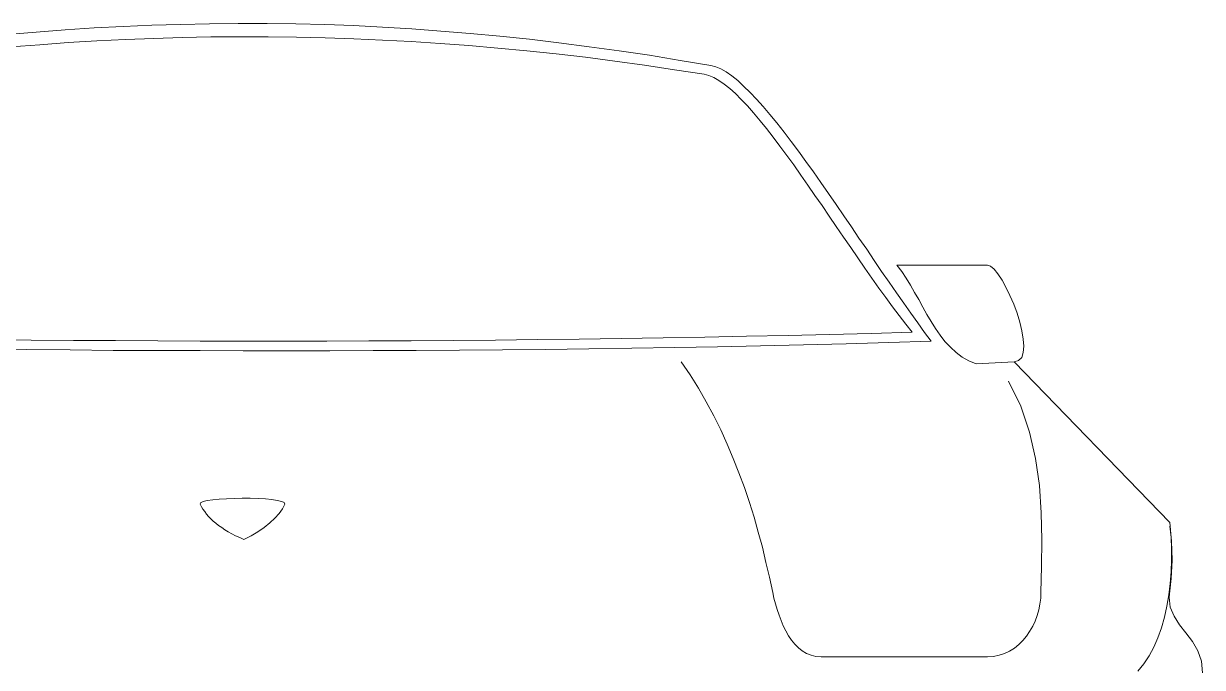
# Model space of a CAD drawing. Header units: millimetres. Extents: x 587797 to 2274247, y 1711 to 439204.
# Drawn here: x 1001449 to 1003282, y 284667 to 285669 of the extents above; entities that cross this region are included whole.
import ezdxf

# ---------------------------------------------------------------- set-up
doc = ezdxf.new("R2010")
doc.units = ezdxf.units.MM
doc.layers.add('finiture', color=7, linetype='Continuous', lineweight=20)

msp = doc.modelspace()

# ---------------------------------------------------------------- linework, layer by layer
at = {"layer": 'finiture'}
for p, q in [((1001737.476, 285668.197, 442.155), (1001692.619, 285667.409, 442.155)), ((1001782.333, 285668.607, 442.155), (1001737.476, 285668.197, 442.155)), ((1001827.175, 285668.607, 442.155), (1001782.333, 285668.607, 442.155)), ((1001872.032, 285668.197, 442.155), (1001827.175, 285668.607, 442.155)), ((1001916.889, 285666.999, 442.155), (1001872.032, 285668.197, 442.155)), ((1001468.348, 285655.383, 442.155), (1001423.081, 285651.789, 442.155)), ((1001513.19, 285658.992, 442.155), (1001468.348, 285655.383, 442.155)), ((1001558.457, 285661.798, 442.155), (1001513.19, 285658.992, 442.155)), ((1001603.314, 285664.193, 442.155), (1001558.457, 285661.798, 442.155)), ((1001648.171, 285666.195, 442.155), (1001603.314, 285664.193, 442.155)), ((1001692.619, 285667.409, 442.155), (1001648.171, 285666.195, 442.155)), ((1001961.747, 285665.407, 442.155), (1001916.889, 285666.999, 442.155)), ((1002006.998, 285662.995, 442.155), (1001961.747, 285665.407, 442.155)), ((1002052.249, 285660.19, 442.155), (1002006.998, 285662.995, 442.155)), ((1002097.516, 285656.99, 442.155), (1002052.249, 285660.19, 442.155)), ((1002143.162, 285653.381, 442.155), (1002097.516, 285656.99, 442.155)), ((1002189.232, 285648.983, 442.155), (1002143.162, 285653.381, 442.155)), ((1001473.55, 285635.76, 442.155), (1001428.692, 285632.56, 442.155)), ((1001517.997, 285638.959, 442.155), (1001473.55, 285635.76, 442.155)), ((1001562.46, 285641.765, 442.155), (1001517.997, 285638.959, 442.155)), ((1001606.908, 285643.766, 442.155), (1001562.46, 285641.765, 442.155)), ((1001651.371, 285645.374, 442.155), (1001606.908, 285643.766, 442.155)), ((1001695.424, 285646.982, 442.155), (1001651.371, 285645.374, 442.155)), ((1001739.888, 285647.77, 442.155), (1001695.424, 285646.982, 442.155)), ((1001784.335, 285648.18, 442.155), (1001739.888, 285647.77, 442.155)), ((1001828.783, 285648.18, 442.155), (1001784.335, 285648.18, 442.155)), ((1001873.23, 285647.376, 442.155), (1001828.783, 285648.18, 442.155)), ((1001917.693, 285646.572, 442.155), (1001873.23, 285647.376, 442.155)), ((1001962.141, 285644.98, 442.155), (1001917.693, 285646.572, 442.155)), ((1002006.604, 285642.978, 442.155), (1001962.141, 285644.98, 442.155)), ((1002051.461, 285640.567, 442.155), (1002006.604, 285642.978, 442.155)), ((1002096.303, 285637.761, 442.155), (1002051.461, 285640.567, 442.155)), ((1002141.16, 285634.562, 442.155), (1002096.303, 285637.761, 442.155)), ((1002186.017, 285630.558, 442.155), (1002141.16, 285634.562, 442.155)), ((1002235.288, 285644.176, 442.155), (1002189.232, 285648.983, 442.155)), ((1002281.343, 285638.565, 442.155), (1002235.288, 285644.176, 442.155)), ((1002328.202, 285632.56, 442.155), (1002281.343, 285638.565, 442.155)), ((1002375.061, 285626.145, 442.155), (1002328.202, 285632.56, 442.155)), ((1002231.284, 285626.145, 442.155), (1002186.017, 285630.558, 442.155)), ((1002276.929, 285621.338, 442.155), (1002231.284, 285626.145, 442.155)), ((1002322.591, 285616.137, 442.155), (1002276.929, 285621.338, 442.155)), ((1002368.252, 285610.131, 442.155), (1002322.591, 285616.137, 442.155)), ((1002422.314, 285619.336, 442.155), (1002375.061, 285626.145, 442.155)), ((1002469.582, 285611.329, 442.155), (1002422.314, 285619.336, 442.155)), ((1002414.307, 285603.716, 442.155), (1002368.252, 285610.131, 442.155)), ((1002460.772, 285596.907, 442.155), (1002414.307, 285603.716, 442.155)), ((1002507.221, 285589.704, 442.155), (1002460.772, 285596.907, 442.155)), ((1002517.639, 285603.322, 442.155), (1002469.582, 285611.329, 442.155)), ((1002525.252, 285601.321, 442.155), (1002517.639, 285603.322, 442.155)), ((1002532.849, 285598.121, 442.155), (1002525.252, 285601.321, 442.155)), ((1002541.266, 285593.314, 442.155), (1002532.849, 285598.121, 442.155)), ((1002514.424, 285588.097, 442.155), (1002507.221, 285589.704, 442.155)), ((1002522.037, 285584.897, 442.155), (1002514.424, 285588.097, 442.155)), ((1002530.043, 285580.09, 442.155), (1002522.037, 285584.897, 442.155)), ((1002538.066, 285574.479, 442.155), (1002530.043, 285580.09, 442.155)), ((1002550.076, 285587.309, 442.155), (1002541.266, 285593.314, 442.155)), ((1002559.281, 285580.09, 442.155), (1002550.076, 285587.309, 442.155)), ((1002568.502, 285571.279, 442.155), (1002559.281, 285580.09, 442.155)), ((1002546.877, 285567.67, 442.155), (1002538.066, 285574.479, 442.155)), ((1002555.687, 285559.663, 442.155), (1002546.877, 285567.67, 442.155)), ((1002564.892, 285550.458, 442.155), (1002555.687, 285559.663, 442.155)), ((1002578.51, 285561.665, 442.155), (1002568.502, 285571.279, 442.155)), ((1002588.519, 285551.262, 442.155), (1002578.51, 285561.665, 442.155)), ((1002574.507, 285540.45, 442.155), (1002564.892, 285550.458, 442.155)), ((1002584.121, 285529.637, 442.155), (1002574.507, 285540.45, 442.155)), ((1002598.937, 285539.646, 442.155), (1002588.519, 285551.262, 442.155)), ((1002609.355, 285527.226, 442.155), (1002598.937, 285539.646, 442.155)), ((1002594.13, 285517.611, 442.155), (1002584.121, 285529.637, 442.155)), ((1002620.168, 285514.018, 442.155), (1002609.355, 285527.226, 442.155)), ((1002604.138, 285505.207, 442.155), (1002594.13, 285517.611, 442.155)), ((1002614.557, 285491.983, 442.155), (1002604.138, 285505.207, 442.155)), ((1002631.374, 285499.99, 442.155), (1002620.168, 285514.018, 442.155)), ((1002624.975, 285477.971, 442.155), (1002614.557, 285491.983, 442.155)), ((1002642.596, 285485.174, 442.155), (1002631.374, 285499.99, 442.155)), ((1002653.803, 285469.949, 442.155), (1002642.596, 285485.174, 442.155)), ((1002635.787, 285463.549, 442.155), (1002624.975, 285477.971, 442.155)), ((1002665.419, 285454.329, 442.155), (1002653.803, 285469.949, 442.155)), ((1002646.6, 285448.734, 442.155), (1002635.787, 285463.549, 442.155)), ((1002657.412, 285433.114, 442.155), (1002646.6, 285448.734, 442.155)), ((1002677.035, 285437.921, 442.155), (1002665.419, 285454.329, 442.155)), ((1002668.225, 285417.494, 442.155), (1002657.412, 285433.114, 442.155)), ((1002688.651, 285421.498, 442.155), (1002677.035, 285437.921, 442.155)), ((1002679.431, 285401.465, 442.155), (1002668.225, 285417.494, 442.155)), ((1002700.662, 285404.27, 442.155), (1002688.651, 285421.498, 442.155)), ((1002690.653, 285385.451, 442.155), (1002679.431, 285401.465, 442.155)), ((1002712.278, 285387.453, 442.155), (1002700.662, 285404.27, 442.155)), ((1002701.466, 285369.028, 442.155), (1002690.653, 285385.451, 442.155)), ((1002724.288, 285369.831, 442.155), (1002712.278, 285387.453, 442.155)), ((1002712.672, 285353.014, 442.155), (1002701.466, 285369.028, 442.155)), ((1002736.314, 285352.604, 442.155), (1002724.288, 285369.831, 442.155)), ((1002723.894, 285336.59, 442.155), (1002712.672, 285353.014, 442.155)), ((1002747.931, 285334.983, 442.155), (1002736.314, 285352.604, 442.155)), ((1002735.101, 285320.167, 442.155), (1002723.894, 285336.59, 442.155)), ((1002746.323, 285304.153, 442.155), (1002735.101, 285320.167, 442.155)), ((1002759.941, 285317.771, 442.155), (1002747.931, 285334.983, 442.155)), ((1002757.135, 285288.124, 442.155), (1002746.323, 285304.153, 442.155)), ((1002771.557, 285300.15, 442.155), (1002759.941, 285317.771, 442.155)), ((1002767.948, 285272.504, 442.155), (1002757.135, 285288.124, 442.155)), ((1002783.173, 285283.317, 442.155), (1002771.557, 285300.15, 442.155)), ((1002794.774, 285266.499, 442.155), (1002783.173, 285283.317, 442.155)), ((1002814.413, 285282.922, 442.155), (1002806.8, 285292.931, 442.155)), ((1002806.8, 285292.931, 442.155), (1002947.771, 285292.931, 442.155)), ((1002821.222, 285272.504, 442.155), (1002814.413, 285282.922, 442.155)), ((1002947.771, 285292.931, 442.155), (1002952.578, 285291.339, 442.155)), ((1002952.578, 285291.339, 442.155), (1002958.189, 285286.532, 442.155)), ((1002958.189, 285286.532, 442.155), (1002964.194, 285279.313, 442.155)), ((1002778.76, 285257.294, 442.155), (1002767.948, 285272.504, 442.155)), ((1002806.39, 285249.681, 442.155), (1002794.774, 285266.499, 442.155)), ((1002828.03, 285261.692, 442.155), (1002821.222, 285272.504, 442.155)), ((1002964.194, 285279.313, 442.155), (1002970.593, 285269.699, 442.155)), ((1002970.593, 285269.699, 442.155), (1002976.614, 285258.492, 442.155)), ((1002789.572, 285242.478, 442.155), (1002778.76, 285257.294, 442.155)), ((1002817.612, 285233.668, 442.155), (1002806.39, 285249.681, 442.155)), ((1002834.43, 285250.485, 442.155), (1002828.03, 285261.692, 442.155)), ((1002840.845, 285239.263, 442.155), (1002834.43, 285250.485, 442.155)), ((1002976.614, 285258.492, 442.155), (1002982.619, 285245.678, 442.155)), ((1002799.991, 285228.057, 442.155), (1002789.572, 285242.478, 442.155)), ((1002810.393, 285214.439, 442.155), (1002799.991, 285228.057, 442.155)), ((1002828.425, 285218.048, 442.155), (1002817.612, 285233.668, 442.155)), ((1002847.244, 285227.647, 442.155), (1002840.845, 285239.263, 442.155)), ((1002853.659, 285216.44, 442.155), (1002847.244, 285227.647, 442.155)), ((1002982.619, 285245.678, 442.155), (1002988.624, 285232.06, 442.155)), ((1002988.624, 285232.06, 442.155), (1002993.826, 285218.442, 442.155)), ((1002820.812, 285201.215, 442.155), (1002810.393, 285214.439, 442.155)), ((1002839.631, 285203.217, 442.155), (1002828.425, 285218.048, 442.155)), ((1002860.058, 285205.218, 442.155), (1002853.659, 285216.44, 442.155)), ((1002993.826, 285218.442, 442.155), (1002998.239, 285204.43, 442.155)), ((1002830.82, 285188.811, 442.155), (1002820.812, 285201.215, 442.155)), ((1002850.049, 285188.401, 442.155), (1002839.631, 285203.217, 442.155)), ((1002866.867, 285194.406, 442.155), (1002860.058, 285205.218, 442.155)), ((1002874.086, 285184.003, 442.155), (1002866.867, 285194.406, 442.155)), ((1002998.239, 285204.43, 442.155), (1003001.439, 285190.812, 442.155)), ((1003001.439, 285190.812, 442.155), (1003003.44, 285177.998, 442.155)), ((1001394.648, 285177.194, 442.155), (1001460.326, 285176.39, 442.155)), ((1001460.326, 285176.39, 442.155), (1001526.02, 285175.996, 442.155)), ((1001526.02, 285175.996, 442.155), (1001591.698, 285175.587, 442.155)), ((1001591.698, 285175.587, 442.155), (1001657.376, 285175.193, 442.155)), ((1001657.376, 285175.193, 442.155), (1001723.054, 285174.783, 442.155)), ((1001723.054, 285174.783, 442.155), (1001788.733, 285174.783, 442.155)), ((1001788.733, 285174.783, 442.155), (1001854.411, 285174.783, 442.155)), ((1001854.411, 285174.783, 442.155), (1001920.089, 285174.783, 442.155)), ((1001920.089, 285174.783, 442.155), (1001985.767, 285175.193, 442.155)), ((1001985.767, 285175.193, 442.155), (1002051.461, 285175.193, 442.155)), ((1002051.461, 285175.193, 442.155), (1002116.729, 285175.996, 442.155)), ((1002116.729, 285175.996, 442.155), (1002182.423, 285176.39, 442.155)), ((1002182.423, 285176.39, 442.155), (1002247.692, 285177.194, 442.155)), ((1002247.692, 285177.194, 442.155), (1002312.976, 285177.998, 442.155)), ((1002312.976, 285177.998, 442.155), (1002378.26, 285178.786, 442.155)), ((1002378.26, 285178.786, 442.155), (1002443.135, 285180, 442.155)), ((1002443.135, 285180, 442.155), (1002508.419, 285181.198, 442.155)), ((1002508.419, 285181.198, 442.155), (1002572.899, 285182.396, 442.155)), ((1002572.899, 285182.396, 442.155), (1002637.789, 285183.593, 442.155)), ((1002637.789, 285183.593, 442.155), (1002702.269, 285185.201, 442.155)), ((1002702.269, 285185.201, 442.155), (1002766.75, 285186.809, 442.155)), ((1002727.898, 285170.779, 442.155), (1002794.38, 285172.781, 442.155)), ((1002766.75, 285186.809, 442.155), (1002830.82, 285188.811, 442.155)), ((1002794.38, 285172.781, 442.155), (1002860.468, 285174.783, 442.155)), ((1002860.468, 285174.783, 442.155), (1002850.049, 285188.401, 442.155)), ((1002881.683, 285174.389, 442.155), (1002874.086, 285184.003, 442.155)), ((1002890.099, 285165.168, 442.155), (1002881.683, 285174.389, 442.155)), ((1003003.44, 285177.998, 442.155), (1003004.244, 285166.776, 442.155)), ((1001386.247, 285162.378, 442.155), (1001453.517, 285161.575, 442.155)), ((1001453.517, 285161.575, 442.155), (1001520.803, 285161.165, 442.155)), ((1001520.803, 285161.165, 442.155), (1001588.089, 285160.377, 442.155)), ((1001588.089, 285160.377, 442.155), (1001655.374, 285159.967, 442.155)), ((1001655.374, 285159.967, 442.155), (1001723.054, 285159.967, 442.155)), ((1001723.054, 285159.967, 442.155), (1001790.324, 285159.573, 442.155)), ((1001790.324, 285159.573, 442.155), (1001857.61, 285159.573, 442.155)), ((1001857.61, 285159.573, 442.155), (1001924.896, 285159.573, 442.155)), ((1001924.896, 285159.573, 442.155), (1001992.182, 285159.967, 442.155)), ((1001992.182, 285159.967, 442.155), (1002059.058, 285159.967, 442.155)), ((1002059.058, 285159.967, 442.155), (1002126.344, 285160.771, 442.155)), ((1002126.344, 285160.771, 442.155), (1002193.63, 285161.165, 442.155)), ((1002193.63, 285161.165, 442.155), (1002260.522, 285161.969, 442.155)), ((1002260.522, 285161.969, 442.155), (1002327.792, 285162.773, 442.155)), ((1002327.792, 285162.773, 442.155), (1002394.684, 285163.576, 442.155)), ((1002394.684, 285163.576, 442.155), (1002461.56, 285164.774, 442.155)), ((1002461.56, 285164.774, 442.155), (1002528.042, 285165.972, 442.155)), ((1002528.042, 285165.972, 442.155), (1002594.934, 285167.58, 442.155)), ((1002594.934, 285167.58, 442.155), (1002661.416, 285169.187, 442.155)), ((1002661.416, 285169.187, 442.155), (1002727.898, 285170.779, 442.155)), ((1002898.91, 285157.161, 442.155), (1002890.099, 285165.168, 442.155)), ((1002908.525, 285149.958, 442.155), (1002898.91, 285157.161, 442.155)), ((1003003.44, 285157.161, 442.155), (1003001.045, 285149.549, 442.155)), ((1003004.244, 285166.776, 442.155), (1003003.44, 285157.161, 442.155)), ((1002471.584, 285142.74, 442.155), (1002485.202, 285122.329, 442.155)), ((1002918.943, 285144.347, 442.155), (1002908.525, 285149.958, 442.155)), ((1002930.149, 285139.54, 442.155), (1002918.943, 285144.347, 442.155)), ((1002989.428, 285142.74, 442.155), (1002930.149, 285139.54, 442.155)), ((1002996.237, 285144.757, 442.155), (1002989.428, 285142.74, 442.155)), ((1002989.428, 285142.74, 442.155), (1003231.73, 284892.841, 442.155)), ((1003001.045, 285149.549, 442.155), (1002996.237, 285144.757, 442.155)), ((1002485.202, 285122.329, 442.155), (1002498.41, 285101.492, 442.155)), ((1002498.41, 285101.492, 442.155), (1002510.42, 285080.277, 442.155)), ((1002999.831, 285073.862, 442.155), (1002980.618, 285112.304, 442.155)), ((1002510.42, 285080.277, 442.155), (1002522.037, 285058.636, 442.155)), ((1003013.449, 285033.418, 442.155), (1002999.831, 285073.862, 442.155)), ((1002522.037, 285058.636, 442.155), (1002532.849, 285036.617, 442.155)), ((1002532.849, 285036.617, 442.155), (1002542.873, 285014.583, 442.155)), ((1003022.669, 284992.154, 442.155), (1003013.449, 285033.418, 442.155)), ((1002542.873, 285014.583, 442.155), (1002552.472, 284992.154, 442.155)), ((1002552.472, 284992.154, 442.155), (1002561.283, 284969.726, 442.155)), ((1003028.674, 284950.103, 442.155), (1003022.669, 284992.154, 442.155)), ((1002561.283, 284969.726, 442.155), (1002569.699, 284946.903, 442.155)), ((1002569.699, 284946.903, 442.155), (1002577.706, 284924.08, 442.155)), ((1003031.48, 284907.657, 442.155), (1003028.674, 284950.103, 442.155)), ((1001723.858, 284923.276, 442.155), (1001723.054, 284921.275, 442.155)), ((1001723.054, 284921.275, 442.155), (1001725.056, 284917.271, 442.155)), ((1001727.862, 284925.278, 442.155), (1001723.858, 284923.276, 442.155)), ((1001725.056, 284917.271, 442.155), (1001727.468, 284913.268, 442.155)), ((1001734.277, 284926.87, 442.155), (1001727.862, 284925.278, 442.155)), ((1001742.677, 284928.084, 442.155), (1001734.277, 284926.87, 442.155)), ((1001752.702, 284928.888, 442.155), (1001742.677, 284928.084, 442.155)), ((1001763.908, 284929.676, 442.155), (1001752.702, 284928.888, 442.155)), ((1001775.918, 284930.085, 442.155), (1001763.908, 284929.676, 442.155)), ((1001788.733, 284930.479, 442.155), (1001775.918, 284930.085, 442.155)), ((1001801.137, 284930.479, 442.155), (1001788.733, 284930.479, 442.155)), ((1001813.557, 284930.085, 442.155), (1001801.137, 284930.479, 442.155)), ((1001824.763, 284929.282, 442.155), (1001813.557, 284930.085, 442.155)), ((1001834.788, 284928.478, 442.155), (1001824.763, 284929.282, 442.155)), ((1001843.189, 284926.87, 442.155), (1001834.788, 284928.478, 442.155)), ((1001849.998, 284925.278, 442.155), (1001843.189, 284926.87, 442.155)), ((1001853.607, 284923.67, 442.155), (1001849.998, 284925.278, 442.155)), ((1001851.211, 284914.056, 442.155), (1001854.805, 284921.275, 442.155)), ((1001854.805, 284921.275, 442.155), (1001853.607, 284923.67, 442.155)), ((1002577.706, 284924.08, 442.155), (1002584.925, 284900.848, 442.155)), ((1001727.468, 284913.268, 442.155), (1001730.273, 284909.659, 442.155)), ((1001730.273, 284909.659, 442.155), (1001733.079, 284905.655, 442.155)), ((1001733.079, 284905.655, 442.155), (1001736.278, 284902.046, 442.155)), ((1001736.278, 284902.046, 442.155), (1001739.888, 284898.436, 442.155)), ((1001739.888, 284898.436, 442.155), (1001743.481, 284894.843, 442.155)), ((1001831.572, 284892.037, 442.155), (1001839.185, 284899.24, 442.155)), ((1001839.185, 284899.24, 442.155), (1001845.994, 284906.853, 442.155)), ((1001845.994, 284906.853, 442.155), (1001851.211, 284914.056, 442.155)), ((1002584.925, 284900.848, 442.155), (1002591.324, 284877.615, 442.155)), ((1003032.284, 284865.605, 442.155), (1003031.48, 284907.657, 442.155)), ((1001743.481, 284894.843, 442.155), (1001747.485, 284891.627, 442.155)), ((1001747.485, 284891.627, 442.155), (1001751.898, 284888.034, 442.155)), ((1001751.898, 284888.034, 442.155), (1001756.705, 284884.818, 442.155)), ((1001756.705, 284884.818, 442.155), (1001761.512, 284881.225, 442.155)), ((1001761.512, 284881.225, 442.155), (1001766.714, 284878.419, 442.155)), ((1001812.753, 284878.419, 442.155), (1001822.762, 284884.818, 442.155)), ((1001822.762, 284884.818, 442.155), (1001831.572, 284892.037, 442.155)), ((1003234.126, 284863.603, 442.155), (1003231.73, 284892.841, 442.155)), ((1003231.73, 284886.82, 442.155), (1003233.322, 284869.609, 442.155)), ((1001766.714, 284878.419, 442.155), (1001772.325, 284875.22, 442.155)), ((1001772.325, 284875.22, 442.155), (1001778.33, 284872.004, 442.155)), ((1001778.33, 284872.004, 442.155), (1001784.729, 284869.199, 442.155)), ((1001784.729, 284869.199, 442.155), (1001791.128, 284866.409, 442.155)), ((1001791.128, 284866.409, 442.155), (1001802.335, 284872.004, 442.155)), ((1001802.335, 284872.004, 442.155), (1001812.753, 284878.419, 442.155)), ((1002591.324, 284877.615, 442.155), (1002597.739, 284854.383, 442.155)), ((1003031.874, 284824.357, 442.155), (1003032.284, 284865.605, 442.155)), ((1003233.322, 284869.609, 442.155), (1003234.126, 284851.987, 442.155)), ((1003234.93, 284834.366, 442.155), (1003234.126, 284863.603, 442.155)), ((1002597.739, 284854.383, 442.155), (1002603.334, 284830.756, 442.155)), ((1003234.126, 284851.987, 442.155), (1003234.126, 284833.956, 442.155)), ((1002603.334, 284830.756, 442.155), (1002608.946, 284807.524, 442.155)), ((1003031.07, 284783.897, 442.155), (1003031.874, 284824.357, 442.155)), ((1003233.732, 284805.522, 442.155), (1003234.93, 284834.366, 442.155)), ((1003234.126, 284833.956, 442.155), (1003233.732, 284815.941, 442.155)), ((1002608.946, 284807.524, 442.155), (1002613.753, 284783.897, 442.155)), ((1003233.732, 284815.941, 442.155), (1003232.124, 284797.909, 442.155)), ((1003232.124, 284797.909, 442.155), (1003230.122, 284780.288, 442.155)), ((1003230.532, 284776.694, 442.155), (1003233.732, 284805.522, 442.155)), ((1002613.753, 284783.897, 442.155), (1002615.755, 284775.087, 442.155)), ((1002615.755, 284775.087, 442.155), (1002618.166, 284766.276, 442.155)), ((1003029.478, 284765.882, 442.155), (1003030.676, 284775.087, 442.155)), ((1003030.676, 284775.087, 442.155), (1003031.07, 284783.897, 442.155)), ((1003230.122, 284780.288, 442.155), (1003226.923, 284762.667, 442.155)), ((1003232.124, 284761.075, 442.155), (1003230.532, 284776.694, 442.155)), ((1002618.166, 284766.276, 442.155), (1002620.562, 284757.465, 442.155)), ((1002620.562, 284757.465, 442.155), (1002623.761, 284748.655, 442.155)), ((1003025.065, 284748.261, 442.155), (1003027.871, 284757.071, 442.155)), ((1003027.871, 284757.071, 442.155), (1003029.478, 284765.882, 442.155)), ((1003226.923, 284762.667, 442.155), (1003223.313, 284745.455, 442.155)), ((1003238.129, 284747.047, 442.155), (1003232.124, 284761.075, 442.155)), ((1002623.761, 284748.655, 442.155), (1002626.977, 284740.238, 442.155)), ((1002626.977, 284740.238, 442.155), (1002630.176, 284731.837, 442.155)), ((1003018.256, 284731.427, 442.155), (1003021.865, 284739.45, 442.155)), ((1003021.865, 284739.45, 442.155), (1003025.065, 284748.261, 442.155)), ((1003223.313, 284745.455, 442.155), (1003218.506, 284729.032, 442.155)), ((1003246.546, 284733.839, 442.155), (1003238.129, 284747.047, 442.155)), ((1003256.554, 284721.025, 442.155), (1003246.546, 284733.839, 442.155)), ((1002630.176, 284731.837, 442.155), (1002634.18, 284724.224, 442.155)), ((1002634.18, 284724.224, 442.155), (1002638.593, 284716.612, 442.155)), ((1002638.593, 284716.612, 442.155), (1002642.99, 284709.803, 442.155)), ((1003002.636, 284708.999, 442.155), (1003008.642, 284715.808, 442.155)), ((1003008.642, 284715.808, 442.155), (1003013.449, 284723.421, 442.155)), ((1003013.449, 284723.421, 442.155), (1003018.256, 284731.427, 442.155)), ((1003218.506, 284729.032, 442.155), (1003212.911, 284713.412, 442.155)), ((1003266.563, 284707.407, 442.155), (1003256.554, 284721.025, 442.155)), ((1002642.99, 284709.803, 442.155), (1002648.192, 284703.403, 442.155)), ((1002648.192, 284703.403, 442.155), (1002653.803, 284697.792, 442.155)), ((1002653.803, 284697.792, 442.155), (1002659.808, 284692.985, 442.155)), ((1002982.21, 284692.591, 442.155), (1002989.822, 284697.398, 442.155)), ((1002989.822, 284697.398, 442.155), (1002996.631, 284702.994, 442.155)), ((1002996.631, 284702.994, 442.155), (1003002.636, 284708.999, 442.155)), ((1003206.496, 284698.99, 442.155), (1003199.293, 284685.372, 442.155)), ((1003212.911, 284713.412, 442.155), (1003206.496, 284698.99, 442.155)), ((1003274.98, 284692.985, 442.155), (1003266.563, 284707.407, 442.155)), ((1002659.808, 284692.985, 442.155), (1002666.223, 284688.982, 442.155)), ((1002666.223, 284688.982, 442.155), (1002673.426, 284686.176, 442.155)), ((1002673.426, 284686.176, 442.155), (1002681.039, 284684.568, 442.155)), ((1002681.039, 284684.568, 442.155), (1002689.046, 284683.78, 442.155)), ((1002689.046, 284683.78, 442.155), (1002947.771, 284683.78, 442.155)), ((1002947.771, 284683.78, 442.155), (1002956.991, 284684.568, 442.155)), ((1002956.991, 284684.568, 442.155), (1002965.802, 284686.176, 442.155)), ((1002965.802, 284686.176, 442.155), (1002974.203, 284688.982, 442.155)), ((1002974.203, 284688.982, 442.155), (1002982.21, 284692.591, 442.155)), ((1003199.293, 284685.372, 442.155), (1003190.876, 284672.968, 442.155)), ((1003280.985, 284676.971, 442.155), (1003274.98, 284692.985, 442.155)), ((1003190.876, 284672.968, 442.155), (1003181.671, 284661.746, 442.155)), ((1003282.183, 284658.94, 442.155), (1003280.985, 284676.971, 442.155))]:
    msp.add_line(p, q, dxfattribs=at)

doc.saveas('drawing.dxf')
